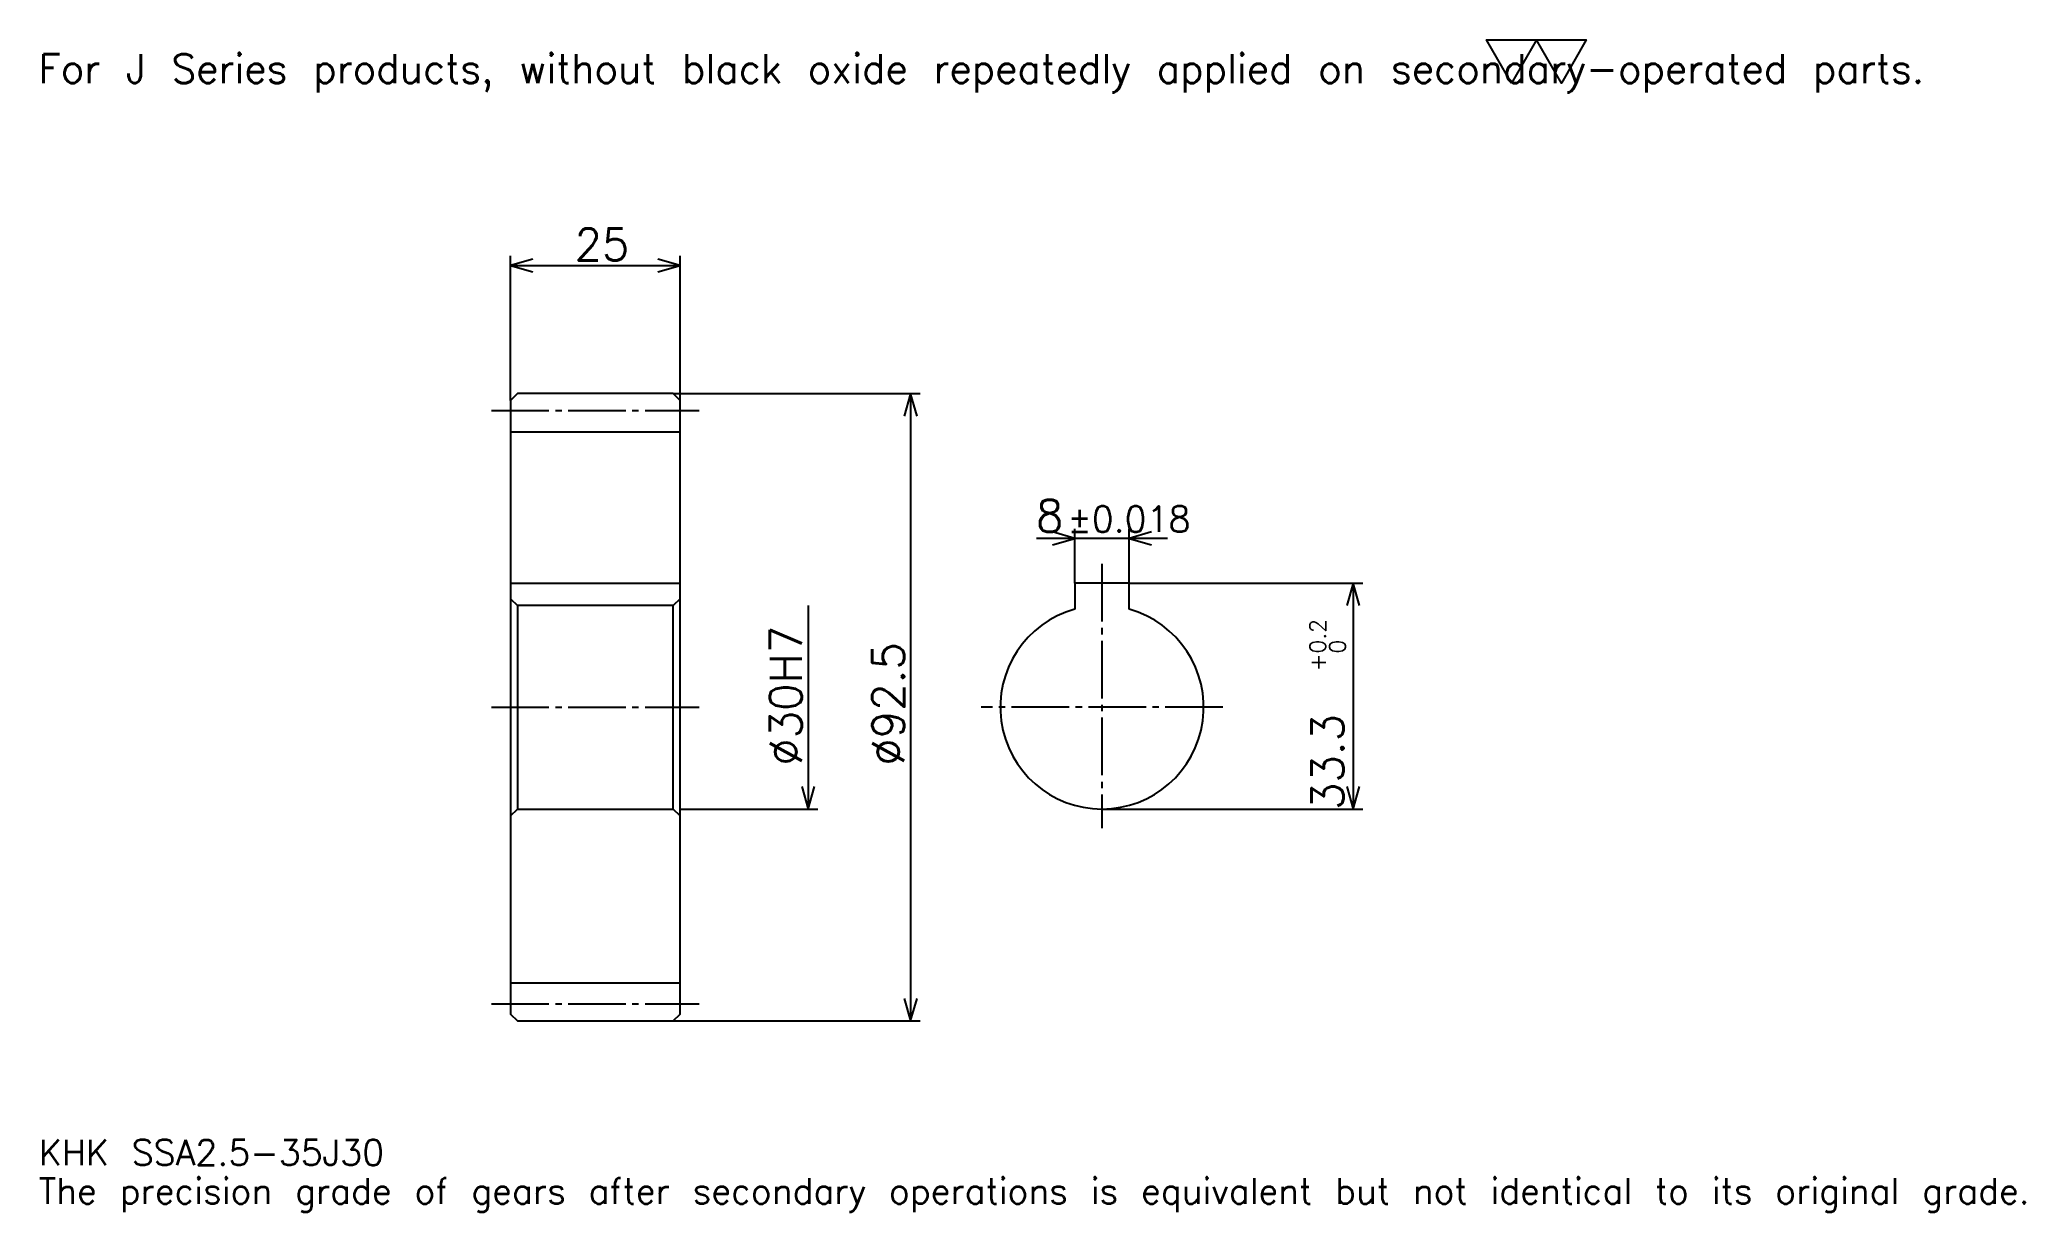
# Model space of a CAD drawing. Extents: x 10 to 302, y 3 to 176.
import ezdxf

# ---------------------------------------------------------------- set-up
doc = ezdxf.new("R2010")
doc.units = 0
doc.linetypes.add('DASHDOT', pattern=[11.33152, 8.498641, -0.944293, 0.944293, -0.944293])
doc.layers.get('0').update_dxf_attribs({"linetype": 'CONTINUOUS'})
doc.layers.add('DASHDOT', color=6, linetype='DASHDOT')
doc.styles.add('KANJI', font='TXT', dxfattribs={"bigfont": 'BIGFONT'})

msp = doc.modelspace()

# ---------------------------------------------------------------- linework, layer by layer
at = {"color": 5}
for p, q in [((79.039413, 124.174591), (79.039413, 144.476898)), ((104.039413, 124.174591), (104.039413, 144.476898)), ((79.039413, 143.060455), (104.039413, 143.060455)), ((79.039413, 123.174591), (79.039413, 124.174591)), ((103.039413, 124.174591), (104.039413, 124.174591)), ((104.039413, 124.174591), (139.450409, 124.174591)), ((104.039413, 123.174591), (104.039413, 124.174591)), ((138.033981, 124.174591), (138.033981, 31.674591)), ((175.919861, 102.834641), (156.588318, 102.834641)), ((162.254089, 96.224594), (162.254089, 104.251083)), ((170.254089, 96.224594), (170.254089, 104.251083)), ((170.254089, 96.224594), (204.720795, 96.224594)), ((203.304352, 96.224594), (203.304352, 62.924591)), ((122.925285, 92.924591), (122.925285, 62.924591)), ((104.039413, 62.924591), (124.341721, 62.924591)), ((166.254089, 62.924591), (204.720795, 62.924591)), ((103.039413, 31.674591), (104.039413, 31.674591)), ((104.039413, 31.674591), (139.450409, 31.674591))]:
    msp.add_line(p, q, dxfattribs=at)
at = {"color": 4}
for p, q in [((79.039413, 118.549591), (104.039413, 118.549591)), ((79.039413, 96.224594), (104.039413, 96.224594)), ((104.039413, 93.924591), (103.039413, 92.924591)), ((79.039413, 61.924591), (80.039413, 62.924591)), ((104.039413, 61.924591), (103.039413, 62.924591)), ((79.039413, 37.299591), (104.039413, 37.299591))]:
    msp.add_line(p, q, dxfattribs=at)
at = {"color": 7}
msp.add_lwpolyline([(226.630432, 169.972824), (222.947693, 176.356247), (237.678665, 176.356247), (233.995926, 169.972824), (230.313171, 176.356247), (226.630432, 169.972824)], dxfattribs=at)
at = {"color": 5}
for points in [[(82.344444, 144.004761), (79.039413, 143.060455), (82.344444, 142.11618)], [(100.73439, 142.11618), (104.039413, 143.060455), (100.73439, 144.004761)], [(138.978271, 120.869568), (138.033981, 124.174591), (137.089691, 120.869568)], [(158.949066, 101.89035), (162.254089, 102.834641), (158.949066, 103.778938)], [(173.559113, 103.778938), (170.254089, 102.834641), (173.559113, 101.89035)], [(204.248657, 92.919563), (203.304352, 96.224594), (202.360077, 92.919563)], [(121.980988, 66.229614), (122.925285, 62.924591), (123.869583, 66.229614)], [(202.360077, 66.229614), (203.304352, 62.924591), (204.248657, 66.229614)], [(137.089691, 34.979618), (138.033981, 31.674591), (138.978271, 34.979618)]]:
    msp.add_lwpolyline(points, dxfattribs=at)
at = {"color": 4}
for points in [[(79.039413, 61.924591), (79.039413, 32.674591), (80.039413, 31.674591), (103.039413, 31.674591), (104.039413, 32.674591), (104.039413, 123.174591), (103.039413, 124.174591), (80.039413, 124.174591), (79.039413, 123.174591), (79.039413, 61.924591)], [(79.039413, 93.924591), (80.039413, 92.924591), (80.039413, 62.924591), (103.039413, 62.924591), (103.039413, 92.924591), (80.039413, 92.924591)], [(170.254089, 92.381424), (170.254089, 96.224594), (162.254089, 96.224594), (162.254089, 92.381424)]]:
    msp.add_lwpolyline(points, dxfattribs=at)
msp.add_arc((166.254089, 77.924591), 15, 105.46601032, 74.53398968, dxfattribs=at)
at = {"layer": 'DASHDOT', "color": 7}
for p, q in [((76.206535, 121.674591), (106.872292, 121.674591)), ((166.254089, 99.057472), (166.254089, 60.091713)), ((76.206535, 77.924591), (106.872292, 77.924591)), ((184.086975, 77.924591), (148.421204, 77.924591)), ((76.206535, 34.174591), (106.872292, 34.174591))]:
    msp.add_line(p, q, dxfattribs=at)

# ---------------------------------------------------------------- texts
at = {"color": 7, "style": 'KANJI'}
for s, height, p in [('For J Series products, without black oxide repeatedly applied on secondary-operated parts.', 4.249321, (9.442935, 169.972824)), ('25', 4.721467, (88.470459, 143.815887)), ('8', 4.721467, (156.508057, 103.778938)), ('%%p0.018', 3.777174, (161.181717, 103.778938)), ('KHK SSA2.5-35J30', 3.777174, (9.442935, 10.387228)), ('The precision grade of gears after secondary operations is equivalent but not identical to its original grade.', 3.777174, (9.442935, 4.721467))]:
    msp.add_text(s, height=height, dxfattribs=at).set_placement(p)
for s, height, p in [('%%c30H7', 4.721467, (121.980988, 69.307915)), ('0.2', 2.360734, (199.243896, 85.862396)), ('%%c92.5', 4.721467, (137.089691, 69.307915)), ('+', 2.360734, (199.243896, 83.218376)), ('0', 2.360734, (202.171204, 85.862396)), ('33.3', 4.721467, (201.887909, 62.781994))]:
    msp.add_text(s, height=height, rotation=90, dxfattribs=at).set_placement(p)

doc.saveas('drawing.dxf')
